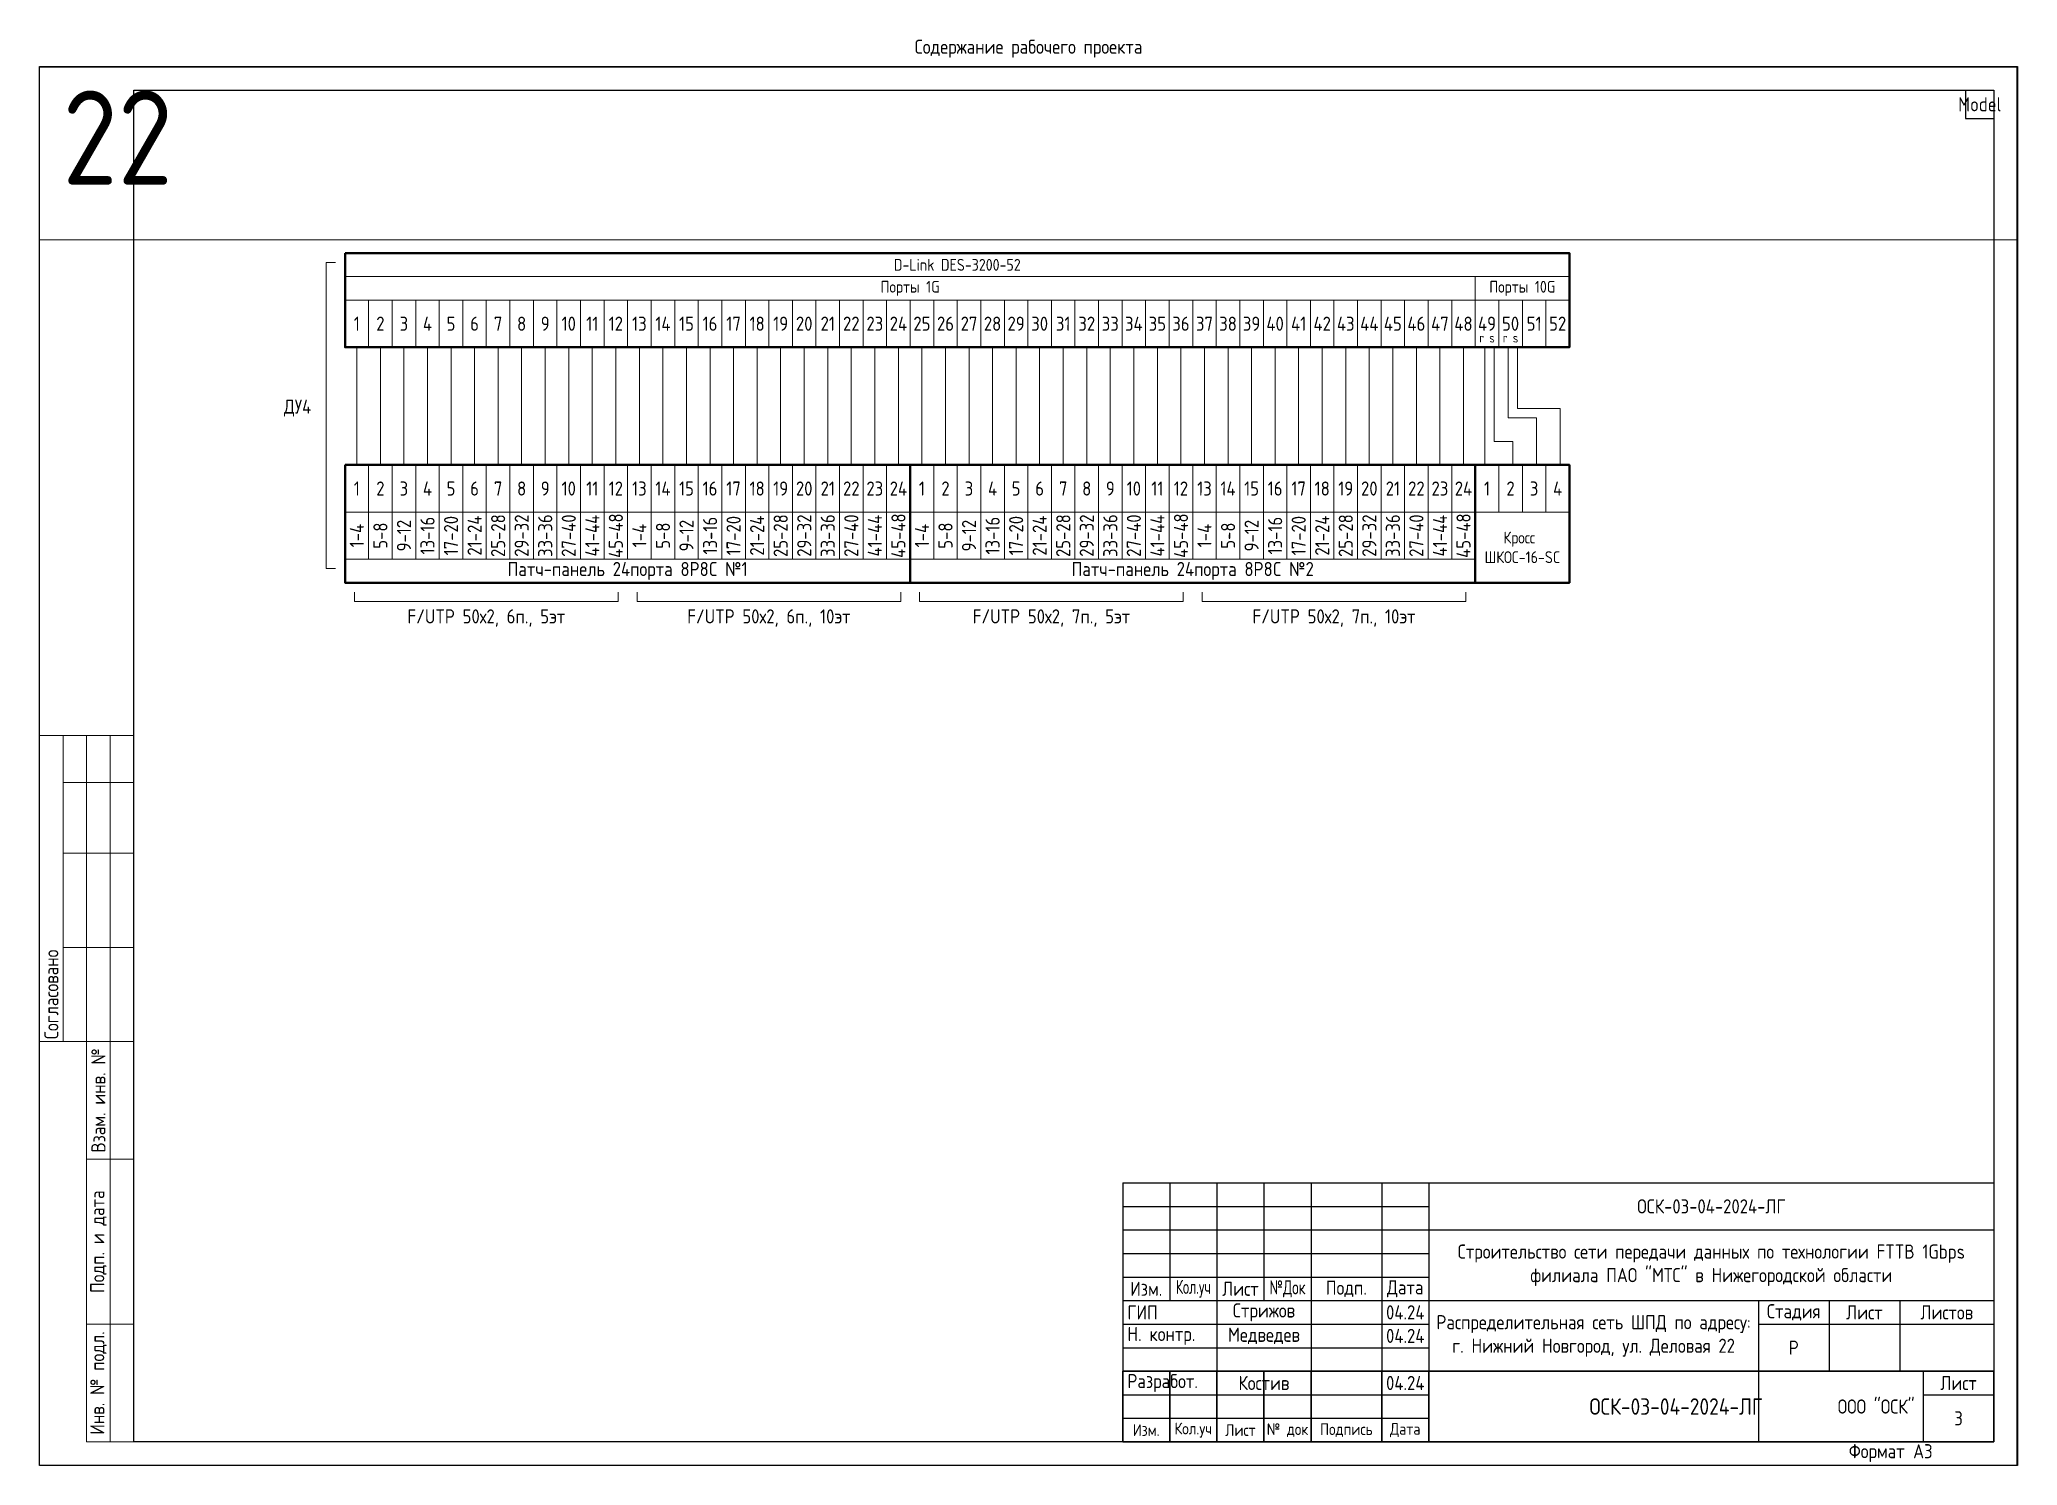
# Paper-space layout '22' of a CAD drawing. Extents: x 0 to 420, y 0 to 303.
# The model-space entities are those that its viewports show. They can reach past a viewport. Long polylines and large blocks are cut down to what shows.
import ezdxf
from ezdxf.enums import TextEntityAlignment as Align

# ---------------------------------------------------------------- set-up
doc = ezdxf.new("R2010")
doc.units = 0
doc.header["$MEASUREMENT"] = 0
doc.layers.get('0').update_dxf_attribs({"linetype": 'CONTINUOUS'})
doc.layers.get('Defpoints').update_dxf_attribs({"linetype": 'CONTINUOUS'})
doc.layers.add('ВЭ', color=1, linetype='CONTINUOUS')
doc.styles.add('AViewportNPage', font='isocpeur.ttf')
doc.styles.add('мой', font='', dxfattribs={"width": 0.9, "height": 3})
doc.styles.get('мой').set_extended_font_data('GOST Common')

# ---------------------------------------------------------------- blocks, each defined once
blk = doc.blocks.new('*T209')
at = {"color": 0, "linetype": 'ByBlock', "lineweight": -2, "transparency": 16777216}
for p, q in [((0, 0), (6, 0)), ((0, 0), (0, -6)), ((6, 0), (6, -6)), ((0, -6), (6, -6))]:
    blk.add_line(p, q, dxfattribs=at)
blk = doc.blocks.new('*T210')
at = {"color": 0, "linetype": 'ByBlock', "lineweight": -2, "transparency": 16777216}
for p, q in [((0, 0), (185, 0)), ((0, 0), (0, -55)), ((10, 0), (10, -25)), ((20, 0), (20, -55)), ((30, 0), (30, -25)), ((40, 0), (40, -55)), ((55, 0), (55, -55)), ((65, 0), (65, -55)), ((185, 0), (185, -55)), ((0, -5), (65, -5)), ((0, -10), (185, -10)), ((0, -15), (65, -15)), ((0, -20), (65, -20)), ((0, -25), (185, -25)), ((135, -25), (135, -55)), ((150, -25), (150, -40)), ((165, -25), (165, -40)), ((0, -30), (65, -30)), ((135, -30), (185, -30)), ((0, -35), (65, -35)), ((0, -40), (185, -40)), ((0, -45), (65, -45)), ((0, -50), (65, -50)), ((0, -55), (185, -55))]:
    blk.add_line(p, q, dxfattribs=at)
at = {"color": 0, "transparency": 16777216, "char_height": 3, "style": 'мой'}
for s, insert, width, attachment_point in [('ОСК-03-04-2024-ЛГ', (125, -5), 119, 5), ('Строительство сети передачи данных по технологии FTTB 1Gbps филиала ПАО "МТС" в Нижегородской области', (125, -17.5), 119, 5), ('{\\W0.7;Кол.уч}', (15, -22.5), 10, 5), ('{\\W0.75;№Док}', (35, -22.5), 10, 5), ('Подп.', (47.5, -22.5), 15, 5), ('Дата', (60, -22.5), 10, 5), ('Изм.', (5, -22.5), 10, 5), ('Лист', (25, -22.5), 9, 5), ('ГИП', (1, -27.5), 18, 4), ('Стрижов', (30, -27.5), 19, 5), ('04.24', (60, -27.5), 9, 5), ('Распределительная сеть ШПД по адресу: г. Нижний Новгород, ул. Деловая 22 ', (100, -32.5), 69, 5), ('Стадия', (142.5, -27.5), 14, 5), ('Лист', (157.5, -27.5), 14, 5), ('Листов', (175, -27.5), 19, 5), ('Н. контр.', (1, -32.5), 18, 4), ('Медведев', (30, -32.5), 19, 5), ('04.24', (60, -32.5), 9, 5), ('Р', (142.5, -35), 14, 5), ('Разработ.', (1, -42.5), 18, 4), ('Костив', (30, -42.5), 19, 5), ('04.24', (60, -42.5), 9, 5), ('ООО "ОСК"', (160, -47.5), 49, 5)]:
    blk.add_mtext(s, dxfattribs=dict(at, insert=insert, width=width, attachment_point=attachment_point))
blk = doc.blocks.new('*T211')
at = {"color": 0, "linetype": 'ByBlock', "lineweight": 30, "transparency": 16777216}
for p, q in [((0, 0), (185, 0)), ((0, 0), (0, -15)), ((10, 0), (10, -15)), ((20, 0), (20, -15)), ((30, 0), (30, -15)), ((40, 0), (40, -15)), ((55, 0), (55, -15)), ((65, 0), (65, -15)), ((185, 0), (185, -15)), ((0, -15), (185, -15))]:
    blk.add_line(p, q, dxfattribs=at)
at = {"color": 0, "linetype": 'ByBlock', "lineweight": -2, "transparency": 16777216}
for p, q in [((170, 0), (170, -15)), ((0, -5), (65, -5)), ((170, -5), (185, -5)), ((0, -10), (65, -10))]:
    blk.add_line(p, q, dxfattribs=at)
at = {"color": 0, "lineweight": 18, "transparency": 16777216, "attachment_point": 5, "style": 'мой'}
for s, insert, char_height, width in [('Лист', (177.5, -2.5), 3, 14), ('ОСК-03-04-2024-ЛГ', (117.5, -7.5), 3.5, 104), ('Изм.', (5, -12.5), 2.5, 9), ('Кол.уч', (15, -12.5), 2.5, 9), ('Лист', (25, -12.5), 2.5, 9), ('№ док', (35, -12.5), 2.5, 9), ('Подпись', (47.5, -12.5), 2.5, 14), ('Дата', (60, -12.5), 2.5, 9)]:
    blk.add_mtext(s, dxfattribs=dict(at, insert=insert, char_height=char_height, width=width))
blk = doc.blocks.new('*U208')
at = {"lineweight": 13}
for p, q in [((0, 90), (0, 155)), ((0, 155), (20, 155)), ((5, 90), (5, 155)), ((10, 90), (10, 155)), ((15, 90), (15, 155)), ((20, 90), (20, 155)), ((5, 145), (20, 145)), ((5, 130), (20, 130)), ((5, 110), (20, 110)), ((0, 90), (20, 90)), ((10, 5), (10, 90)), ((10, 90), (20, 90)), ((15, 5), (15, 90)), ((20, 5), (20, 90)), ((10, 65), (20, 65)), ((10, 30), (20, 30)), ((10, 5), (20, 5)), ((10, 5), (10, 5))]:
    blk.add_line(p, q, dxfattribs=at)
at = {"color": 8, "lineweight": 0}
blk.add_line((0, 90), (0, 90), dxfattribs=at)
for points in [[(0, 297), (420, 297), (420, 0), (0, 0)], [(20, 292), (415, 292), (415, 5), (20, 5)]]:
    blk.add_lwpolyline(points, close=True)
for name, p in [('*T209', (409, 292)), ('*T210', (230, 60)), ('*T211', (230, 20))]:
    blk.add_blockref(name, p)
at = {"lineweight": 9, "insert": (2.5, 90.5), "char_height": 3, "width": 64, "attachment_point": 4, "rotation": 90, "style": 'мой'}
blk.add_mtext('{\\C256;Согласовано}', dxfattribs=at)
at = {"lineweight": 13, "char_height": 3, "attachment_point": 5, "rotation": 90, "style": 'мой'}
for s, insert, width in [('Взам. инв. №', (12.5, 77.5), 24), ('Подп. и дата', (12.5, 47.5), 34), ('Инв. № подл.', (12.5, 17.5), 24)]:
    blk.add_mtext(s, dxfattribs=dict(at, insert=insert, width=width))
at = {"insert": (384.19, 4.53), "char_height": 3, "width": 40.5849, "attachment_point": 1, "style": 'мой'}
blk.add_mtext('Формат', dxfattribs=at)
at = {"style": 'мой', "width": 0.9}
blk.add_attdef('лист', text='', height=3, dxfattribs=at).set_placement((412, 289), align=Align.MIDDLE_CENTER)
at = {"color": 7, "lineweight": 0, "ltscale": 0.1, "style": 'мой', "width": 0.9}
blk.add_attdef('ШИФР_ДОП', text='', height=3.5, dxfattribs=at).set_placement((369, 12.5), align=Align.MIDDLE_LEFT)
blk.add_attdef('№_ЛИСТА_ДОП', text='', height=3, dxfattribs=at).set_placement((407.5, 10), align=Align.MIDDLE_CENTER)
at = {"style": 'мой', "width": 0.9}
blk.add_attdef('ФОРМАТ', text='', height=3, dxfattribs=at).set_placement((397.86, 3.01), align=Align.MIDDLE_LEFT)
blk = doc.blocks.new('*U17')
at = {"color": 7, "linetype": 'Continuous', "lineweight": 15}
blk.add_lwpolyline([(-210, -148.5), (210, -148.5), (210, 148.5), (-210, 148.5)], close=True, dxfattribs=at)
blk = doc.blocks.new('*U18')
at = {"color": 0, "linetype": 'ByBlock', "lineweight": -2, "transparency": 16777216}
blk.add_blockref('*U17', (2260, 0), dxfattribs=at)
blk = doc.blocks.new('*T206')
at = {"layer": 'Defpoints', "color": 8, "linetype": 'ByBlock', "lineweight": 0, "transparency": 16777216}
for p, q in [((0, 0), (4068, 0)), ((0, 0), (0, -36.67)), ((452, 0), (452, -36.67)), ((904, 0), (904, -36.67)), ((1356, 0), (1356, -36.67)), ((1808, 0), (1808, -36.67)), ((2260, 0), (2260, -36.67)), ((2712, 0), (2712, -36.67)), ((3164, 0), (3164, -36.67)), ((3616, 0), (3616, -36.67)), ((4068, 0), (4068, -36.67)), ((0, -36.67), (4068, -36.67))]:
    blk.add_line(p, q, dxfattribs=at)
at = {"layer": 'Defpoints', "color": 5, "linetype": 'Continuous', "lineweight": 0, "transparency": 16777216, "char_height": 20, "width": 442, "attachment_point": 1, "style": 'мой'}
for s, insert in [('{\\fGOST Common|b0|i0|c204|p34;15}', (5, -5)), ('{\\fGOST Common|b0|i0|c204|p34;27', (457, -5)), ('23', (909, -5)), ('20', (1361, -5)), ('21', (1813, -5)), ('22', (2265, -5)), ('30', (2717, -5)), ('31', (3169, -5)), ('32', (3621, -5))]:
    blk.add_mtext(s, dxfattribs=dict(at, insert=insert))
blk = doc.blocks.new('*U246')
at = {"color": 7, "linetype": 'Continuous', "lineweight": 20}
blk.add_lwpolyline([(2.5, 5), (-2.5, 5), (-2.5, -5), (2.5, -5)], close=True, dxfattribs=at)
blk = doc.blocks.new('*U247')
at = {"color": 0, "linetype": 'ByBlock', "lineweight": -2, "transparency": 16777216}
for p in [(0, 0), (5, 0), (10, 0), (15, 0), (20, 0), (25, 0), (30, 0), (35, 0), (40, 0), (45, 0), (50, 0), (55, 0), (60, 0), (65, 0), (70, 0), (75, 0), (80, 0), (85, 0), (90, 0), (95, 0), (100, 0), (105, 0), (110, 0), (115, 0), (120, 0), (125, 0), (130, 0), (135, 0), (140, 0), (145, 0), (150, 0), (155, 0), (160, 0), (165, 0), (170, 0), (175, 0), (180, 0), (185, 0), (190, 0), (195, 0), (200, 0), (205, 0), (210, 0), (215, 0), (220, 0), (225, 0), (230, 0), (235, 0), (240, 0), (245, 0), (250, 0), (255, 0)]:
    blk.add_blockref('*U246', p, dxfattribs=at)
blk = doc.blocks.new('*U244')
at = {"color": 7, "linetype": 'Continuous', "lineweight": 20}
blk.add_lwpolyline([(0, 12.5), (0, -12.5)], dxfattribs=at)
blk = doc.blocks.new('*U245')
at = {"color": 0, "linetype": 'ByBlock', "lineweight": -2, "transparency": 16777216}
for p in [(0, 0), (5, 0), (10, 0), (15, 0), (20, 0), (25, 0), (30, 0), (35, 0), (40, 0), (45, 0), (50, 0), (55, 0), (60, 0), (65, 0), (70, 0), (75, 0), (80, 0), (85, 0), (90, 0), (95, 0), (100, 0), (105, 0), (110, 0), (115, 0), (120, 0), (125, 0), (130, 0), (135, 0), (140, 0), (145, 0), (150, 0), (155, 0), (160, 0), (165, 0), (170, 0), (175, 0), (180, 0), (185, 0), (190, 0), (195, 0), (200, 0), (205, 0), (210, 0), (215, 0), (220, 0), (225, 0), (230, 0), (235, 0)]:
    blk.add_blockref('*U244', p, dxfattribs=at)
blk = doc.blocks.new('*U248')
at = {"color": 7, "linetype": 'Continuous', "lineweight": 20}
blk.add_lwpolyline([(2.5, 5), (-2.5, 5), (-2.5, -5), (2.5, -5)], close=True, dxfattribs=at)
blk = doc.blocks.new('*U251')
at = {"color": 0, "linetype": 'ByBlock', "lineweight": -2, "transparency": 16777216}
for p in [(0, 0), (5, 0), (10, 0), (15, 0), (20, 0), (25, 0), (30, 0), (35, 0), (40, 0), (45, 0), (50, 0), (55, 0), (60, 0), (65, 0), (70, 0), (75, 0), (80, 0), (85, 0), (90, 0), (95, 0), (100, 0), (105, 0), (110, 0), (115, 0)]:
    blk.add_blockref('*U248', p, dxfattribs=at)
blk = doc.blocks.new('*U249')
at = {"color": 7, "linetype": 'Continuous', "lineweight": 20}
blk.add_lwpolyline([(0, 12.5), (0, -12.5)], dxfattribs=at)
blk = doc.blocks.new('*U240')
at = {"color": 0, "linetype": 'ByBlock', "lineweight": -2, "transparency": 16777216}
for p in [(0, 0), (5, 0), (10, 0), (15, 0), (20, 0), (25, 0), (30, 0), (35, 0), (40, 0), (45, 0), (50, 0), (55, 0), (60, 0), (65, 0), (70, 0), (75, 0), (80, 0), (85, 0), (90, 0), (95, 0), (100, 0), (105, 0), (110, 0), (115, 0)]:
    blk.add_blockref('*U249', p, dxfattribs=at)
blk = doc.blocks.new('*U241')
at = {"color": 7, "linetype": 'Continuous', "lineweight": 20}
blk.add_lwpolyline([(2.5, 5), (-2.5, 5), (-2.5, -5), (2.5, -5)], close=True, dxfattribs=at)
blk = doc.blocks.new('*U242')
at = {"color": 0, "linetype": 'ByBlock', "lineweight": -2, "transparency": 16777216}
for p in [(0, 0), (5, 0), (10, 0), (15, 0), (20, 0), (25, 0), (30, 0), (35, 0), (40, 0), (45, 0), (50, 0), (55, 0), (60, 0), (65, 0), (70, 0), (75, 0), (80, 0), (85, 0), (90, 0), (95, 0), (100, 0), (105, 0), (110, 0), (115, 0), (120, 0), (125, 0), (130, 0), (135, 0), (140, 0), (145, 0), (150, 0), (155, 0), (160, 0), (165, 0), (170, 0), (175, 0), (180, 0), (185, 0), (190, 0), (195, 0), (200, 0), (205, 0), (210, 0), (215, 0), (220, 0), (225, 0), (230, 0), (235, 0), (240, 0), (245, 0), (250, 0), (255, 0)]:
    blk.add_blockref('*U241', p, dxfattribs=at)
blk = doc.blocks.new('*U250')
at = {"color": 7, "linetype": 'Continuous', "lineweight": 20}
blk.add_lwpolyline([(2.5, 5), (-2.5, 5), (-2.5, -5), (2.5, -5)], close=True, dxfattribs=at)
blk = doc.blocks.new('*U243')
at = {"color": 0, "linetype": 'ByBlock', "lineweight": -2, "transparency": 16777216}
for p in [(0, 0), (5, 0), (10, 0), (15, 0), (20, 0), (25, 0), (30, 0), (35, 0), (40, 0), (45, 0), (50, 0), (55, 0), (60, 0), (65, 0), (70, 0), (75, 0), (80, 0), (85, 0), (90, 0), (95, 0), (100, 0), (105, 0), (110, 0), (115, 0)]:
    blk.add_blockref('*U250', p, dxfattribs=at)

msp = doc.modelspace()

# ---------------------------------------------------------------- linework, layer by layer
at = {"color": 7, "linetype": 'Continuous', "lineweight": 20}
for points in [[(9098, 2920.5), (9096, 2920.5), (9096, 2855.5), (9098, 2855.5)], [(9342, 2902.5), (9342, 2877.5)], [(9344, 2902.5), (9344, 2882.5), (9348, 2882.5), (9348, 2877.5)], [(9347, 2902.5), (9347, 2887.5), (9353, 2887.5), (9353, 2877.5)], [(9349, 2902.5), (9349, 2889.5), (9358, 2889.5), (9358, 2877.5)], [(9102, 2850.5), (9102, 2848.5), (9158, 2848.5), (9158, 2850.5)], [(9162, 2850.5), (9162, 2848.5), (9218, 2848.5), (9218, 2850.5)], [(9222, 2850.5), (9222, 2848.5), (9278, 2848.5), (9278, 2850.5)], [(9282, 2850.5), (9282, 2848.5), (9338, 2848.5), (9338, 2850.5)]]:
    msp.add_lwpolyline(points, dxfattribs=at)
for points in [[(9100, 2917.5), (9360, 2917.5), (9360, 2922.5), (9100, 2922.5)], [(9100, 2912.5), (9340, 2912.5), (9340, 2917.5), (9100, 2917.5)], [(9340, 2917.5), (9360, 2917.5), (9360, 2912.5), (9340, 2912.5)]]:
    msp.add_lwpolyline(points, close=True, dxfattribs=at)
at = {"color": 7, "linetype": 'Continuous', "lineweight": 40}
for points in [[(9100, 2922.5), (9360, 2922.5), (9360, 2902.5), (9100, 2902.5)], [(9100, 2877.5), (9220, 2877.5), (9220, 2852.5), (9100, 2852.5)], [(9220, 2877.5), (9340, 2877.5), (9340, 2852.5), (9220, 2852.5)], [(9340, 2877.5), (9360, 2877.5), (9360, 2852.5), (9340, 2852.5)]]:
    msp.add_lwpolyline(points, close=True, dxfattribs=at)

# ---------------------------------------------------------------- block references
at = {"color": 7, "linetype": 'Continuous', "lineweight": 15}
msp.add_blockref('*U18', (6985, 2813.5), dxfattribs=at)
msp.add_blockref('*T206', (6775, 2962))
at = {"color": 7, "linetype": 'Continuous', "lineweight": 20}
for name, p in [('*U247', (9102.5, 2907.5)), ('*U245', (9102.5, 2890)), ('*U240', (9102.5, 2890)), ('*U242', (9102.5, 2872.5)), ('*U251', (9102.5, 2862.5)), ('*U243', (9222.5, 2862.5))]:
    msp.add_blockref(name, p, dxfattribs=at)

# ---------------------------------------------------------------- texts
at = {"color": 7, "style": 'мой', "width": 0.9}
for s, height, rotation, p in [('1', 3, 359.8616, (9102.5, 2907.5)), ('2', 3, 359.8616, (9107.5, 2907.5)), ('3', 3, 359.8616, (9112.5, 2907.5)), ('4', 3, 359.8616, (9117.5, 2907.5)), ('5', 3, 359.8616, (9122.5, 2907.5)), ('6', 3, 359.8616, (9127.5, 2907.5)), ('7', 3, 359.8616, (9132.5, 2907.5)), ('8', 3, 359.8616, (9137.5, 2907.5)), ('9', 3, 359.8616, (9142.5, 2907.5)), ('10', 3, 359.8616, (9147.5, 2907.5)), ('11', 3, 359.8616, (9152.5, 2907.5)), ('12', 3, 359.8616, (9157.5, 2907.5)), ('13', 3, 359.8616, (9162.5, 2907.5)), ('14', 3, 359.8616, (9167.5, 2907.5)), ('15', 3, 359.8616, (9172.5, 2907.5)), ('16', 3, 359.8616, (9177.5, 2907.5)), ('17', 3, 359.8616, (9182.5, 2907.5)), ('18', 3, 359.8616, (9187.5, 2907.5)), ('19', 3, 359.8616, (9192.5, 2907.5)), ('20', 3, 359.8616, (9197.5, 2907.5)), ('21', 3, 359.8616, (9202.5, 2907.5)), ('22', 3, 359.8616, (9207.5, 2907.5)), ('23', 3, 359.8616, (9212.5, 2907.5)), ('24', 3, 359.8616, (9217.5, 2907.5)), ('25', 3, 359.8616, (9222.5, 2907.5)), ('26', 3, 359.8616, (9227.5, 2907.5)), ('27', 3, 359.8616, (9232.5, 2907.5)), ('28', 3, 359.8616, (9237.5, 2907.5)), ('29', 3, 359.8616, (9242.5, 2907.5)), ('30', 3, 359.8616, (9247.5, 2907.5)), ('31', 3, 359.8616, (9252.5, 2907.5)), ('32', 3, 359.8616, (9257.5, 2907.5)), ('33', 3, 359.8616, (9262.5, 2907.5)), ('34', 3, 359.8616, (9267.5, 2907.5)), ('35', 3, 359.8616, (9272.5, 2907.5)), ('36', 3, 359.8616, (9277.5, 2907.5)), ('37', 3, 359.8616, (9282.5, 2907.5)), ('38', 3, 359.8616, (9287.5, 2907.5)), ('39', 3, 359.8616, (9292.5, 2907.5)), ('40', 3, 359.8616, (9297.5, 2907.5)), ('41', 3, 359.8616, (9302.5, 2907.5)), ('42', 3, 359.8616, (9307.5, 2907.5)), ('43', 3, 359.8616, (9312.5, 2907.5)), ('44', 3, 359.8616, (9317.5, 2907.5)), ('45', 3, 359.8616, (9322.5, 2907.5)), ('46', 3, 359.8616, (9327.5, 2907.5)), ('47', 3, 359.8616, (9332.5, 2907.5)), ('48', 3, 359.8616, (9337.5, 2907.5)), ('49', 3, 359.8616, (9342.5, 2907.5)), ('50', 3, 359.8616, (9347.5, 2907.5)), ('51', 3, 359.8616, (9352.5, 2907.5)), ('52', 3, 359.8616, (9357.5, 2907.5)), ('r s', 2, 359.8616, (9342.5, 2904.5)), ('r s', 2, 359.8616, (9347.5, 2904.5)), ('1', 3, 359.8616, (9102.5, 2872.5)), ('1', 3, 359.8616, (9102.5, 2872.5)), ('2', 3, 359.8616, (9107.5, 2872.5)), ('3', 3, 359.8616, (9112.5, 2872.5)), ('4', 3, 359.8616, (9117.5, 2872.5)), ('5', 3, 359.8616, (9122.5, 2872.5)), ('6', 3, 359.8616, (9127.5, 2872.5)), ('7', 3, 359.8616, (9132.5, 2872.5)), ('8', 3, 359.8616, (9137.5, 2872.5)), ('9', 3, 359.8616, (9142.5, 2872.5)), ('10', 3, 359.8616, (9147.5, 2872.5)), ('11', 3, 359.8616, (9152.5, 2872.5)), ('12', 3, 359.8616, (9157.5, 2872.5)), ('13', 3, 359.8616, (9162.5, 2872.5)), ('14', 3, 359.8616, (9167.5, 2872.5)), ('15', 3, 359.8616, (9172.5, 2872.5)), ('16', 3, 359.8616, (9177.5, 2872.5)), ('17', 3, 359.8616, (9182.5, 2872.5)), ('18', 3, 359.8616, (9187.5, 2872.5)), ('19', 3, 359.8616, (9192.5, 2872.5)), ('20', 3, 359.8616, (9197.5, 2872.5)), ('21', 3, 359.8616, (9202.5, 2872.5)), ('22', 3, 359.8616, (9207.5, 2872.5)), ('23', 3, 359.8616, (9212.5, 2872.5)), ('24', 3, 359.8616, (9217.5, 2872.5)), ('1', 3, 359.8616, (9222.5, 2872.5)), ('1', 3, 359.8616, (9222.5, 2872.5)), ('2', 3, 359.8616, (9227.5, 2872.5)), ('3', 3, 359.8616, (9232.5, 2872.5)), ('4', 3, 359.8616, (9237.5, 2872.5)), ('5', 3, 359.8616, (9242.5, 2872.5)), ('6', 3, 359.8616, (9247.5, 2872.5)), ('7', 3, 359.8616, (9252.5, 2872.5)), ('8', 3, 359.8616, (9257.5, 2872.5)), ('9', 3, 359.8616, (9262.5, 2872.5)), ('10', 3, 359.8616, (9267.5, 2872.5)), ('11', 3, 359.8616, (9272.5, 2872.5)), ('12', 3, 359.8616, (9277.5, 2872.5)), ('13', 3, 359.8616, (9282.5, 2872.5)), ('14', 3, 359.8616, (9287.5, 2872.5)), ('15', 3, 359.8616, (9292.5, 2872.5)), ('16', 3, 359.8616, (9297.5, 2872.5)), ('17', 3, 359.8616, (9302.5, 2872.5)), ('18', 3, 359.8616, (9307.5, 2872.5)), ('19', 3, 359.8616, (9312.5, 2872.5)), ('20', 3, 359.8616, (9317.5, 2872.5)), ('21', 3, 359.8616, (9322.5, 2872.5)), ('22', 3, 359.8616, (9327.5, 2872.5)), ('23', 3, 359.8616, (9332.5, 2872.5)), ('24', 3, 359.8616, (9337.5, 2872.5)), ('1', 3, 359.8616, (9342.5, 2872.5)), ('2', 3, 359.8616, (9347.5, 2872.5)), ('3', 3, 359.8616, (9352.5, 2872.5)), ('4', 3, 359.8616, (9357.5, 2872.5)), ('1-4', 3, 89.8616, (9102.5, 2862.5)), ('5-8', 3, 89.8616, (9107.5, 2862.5)), ('9-12', 3, 89.8616, (9112.5, 2862.5)), ('13-16', 3, 89.8616, (9117.5, 2862.5)), ('17-20', 3, 89.8616, (9122.5, 2862.5)), ('21-24', 3, 89.8616, (9127.5, 2862.5)), ('25-28', 3, 89.8616, (9132.5, 2862.5)), ('29-32', 3, 89.8616, (9137.5, 2862.5)), ('33-36', 3, 89.8616, (9142.5, 2862.5)), ('27-40', 3, 89.8616, (9147.5, 2862.5)), ('41-44', 3, 89.8616, (9152.5, 2862.5)), ('45-48', 3, 89.8616, (9157.5, 2862.5)), ('1-4', 3, 89.8616, (9162.5, 2862.5)), ('5-8', 3, 89.8616, (9167.5, 2862.5)), ('9-12', 3, 89.8616, (9172.5, 2862.5)), ('13-16', 3, 89.8616, (9177.5, 2862.5)), ('17-20', 3, 89.8616, (9182.5, 2862.5)), ('21-24', 3, 89.8616, (9187.5, 2862.5)), ('25-28', 3, 89.8616, (9192.5, 2862.5)), ('29-32', 3, 89.8616, (9197.5, 2862.5)), ('33-36', 3, 89.8616, (9202.5, 2862.5)), ('27-40', 3, 89.8616, (9207.5, 2862.5)), ('41-44', 3, 89.8616, (9212.5, 2862.5)), ('45-48', 3, 89.8616, (9217.5, 2862.5)), ('1-4', 3, 89.8616, (9222.5, 2862.5)), ('5-8', 3, 89.8616, (9227.5, 2862.5)), ('9-12', 3, 89.8616, (9232.5, 2862.5)), ('13-16', 3, 89.8616, (9237.5, 2862.5)), ('17-20', 3, 89.8616, (9242.5, 2862.5)), ('21-24', 3, 89.8616, (9247.5, 2862.5)), ('25-28', 3, 89.8616, (9252.5, 2862.5)), ('29-32', 3, 89.8616, (9257.5, 2862.5)), ('33-36', 3, 89.8616, (9262.5, 2862.5)), ('27-40', 3, 89.8616, (9267.5, 2862.5)), ('41-44', 3, 89.8616, (9272.5, 2862.5)), ('45-48', 3, 89.8616, (9277.5, 2862.5)), ('1-4', 3, 89.8616, (9282.5, 2862.5)), ('5-8', 3, 89.8616, (9287.5, 2862.5)), ('9-12', 3, 89.8616, (9292.5, 2862.5)), ('13-16', 3, 89.8616, (9297.5, 2862.5)), ('17-20', 3, 89.8616, (9302.5, 2862.5)), ('21-24', 3, 89.8616, (9307.5, 2862.5)), ('25-28', 3, 89.8616, (9312.5, 2862.5)), ('29-32', 3, 89.8616, (9317.5, 2862.5)), ('33-36', 3, 89.8616, (9322.5, 2862.5)), ('27-40', 3, 89.8616, (9327.5, 2862.5)), ('41-44', 3, 89.8616, (9332.5, 2862.5)), ('45-48', 3, 89.8616, (9337.5, 2862.5))]:
    msp.add_text(s, height=height, rotation=rotation, dxfattribs=at).set_placement(p, align=Align.MIDDLE)
at = {"color": 7, "linetype": 'Continuous', "lineweight": 20}
for s, insert, char_height, width, attachment_point, style in [('{\\fGOST Common|b0|i0|c204|p34;\\W0.9;D-Link DES-3200-52}', (9230, 2920), 2.5, 260, 5, 'AViewportNPage'), ('{\\fGOST Common|b0|i0|c204|p34;\\W0.9;Порты 1G}', (9220, 2915), 2.5, 240, 5, 'AViewportNPage'), ('{\\fGOST Common|b0|i0|c204|p34;\\W0.9;Порты 10G}', (9350, 2915), 2.5, 20, 5, 'AViewportNPage'), ('{\\fGOST Common|b0|i0|c204|p34;ДУ4}', (9087, 2891.4), 3, 11, 1, 'мой'), ('Кросс  ШКОС-16-SC', (9350, 2860), 2.5, 20, 5, 'мой'), ('{\\fGOST Common|b0|i0|c204|p34;Патч}-{\\fGOST Common|b0|i0|c204|p34;панель }24{\\fGOST Common|b0|i0|c204|p34;порта }8P8C №1', (9160, 2855), 3, 120, 5, 'мой'), ('Патч-панель 24порта 8P8C №2', (9280, 2855), 3, 120, 5, 'мой'), ('F/UTP 50{\\fGOST Common|b0|i0|c204|p34;х}2, {\\fGOST Common|b0|i0|c204|p34;6п}., {\\fGOST Common|b0|i0|c204|p34;5эт}', (9130, 2845), 3, 60, 5, 'мой'), ('F/UTP 50{\\fGOST Common|b0|i0|c204|p34;х}2, {\\fGOST Common|b0|i0|c204|p34;6п}., 10{\\fGOST Common|b0|i0|c204|p34;эт}', (9190, 2845), 3, 60, 5, 'мой'), ('F/UTP 50{\\fGOST Common|b0|i0|c204|p34;х}2, {\\fGOST Common|b0|i0|c204|p34;7п}., {\\fGOST Common|b0|i0|c204|p34;5эт}', (9250, 2845), 3, 60, 5, 'мой'), ('F/UTP 50{\\fGOST Common|b0|i0|c204|p34;х}2, 7{\\fGOST Common|b0|i0|c204|p34;п}., 10{\\fGOST Common|b0|i0|c204|p34;эт}', (9310, 2845), 3, 60, 5, 'мой')]:
    msp.add_mtext(s, dxfattribs=dict(at, insert=insert, char_height=char_height, width=width, attachment_point=attachment_point, style=style))

psp = doc.layouts.new('22')

# ---------------------------------------------------------------- block references
ref = psp.add_blockref('*U208', (-0.02, -0.01))
ref.add_attrib('лист', 'Model', dxfattribs={"height": 3, "style": 'мой', "width": 0.9}).set_placement((411.98, 288.99), align=Align.MIDDLE_CENTER)
ref.add_attrib('Чертеж', 'Содержание рабочего проекта', dxfattribs={"height": 3, "style": 'мой', "width": 0.9}).set_placement((209.99, 301.21), align=Align.MIDDLE_CENTER)
ref.add_attrib('ФОРМАТ', 'А3', dxfattribs={"height": 3, "style": 'мой', "width": 0.9}).set_placement((397.84, 3), align=Align.MIDDLE_LEFT)
ref.add_attrib('№_ЛИСТА_ДОП', '3', dxfattribs={"color": 7, "lineweight": 0, "ltscale": 0.1, "height": 3, "style": 'мой', "width": 0.9}).set_placement((407.48, 9.99), align=Align.MIDDLE_CENTER)

# ---------------------------------------------------------------- viewports
at = {"layer": 'ВЭ', "color": 1, "view_target_point": (6985.07, 2813.54)}
psp.add_viewport(center=(209.98, 148.49), size=(420, 297), view_center_point=(2260.06, 0.04), view_height=297.0072, dxfattribs=at)

doc.saveas('drawing.dxf')
